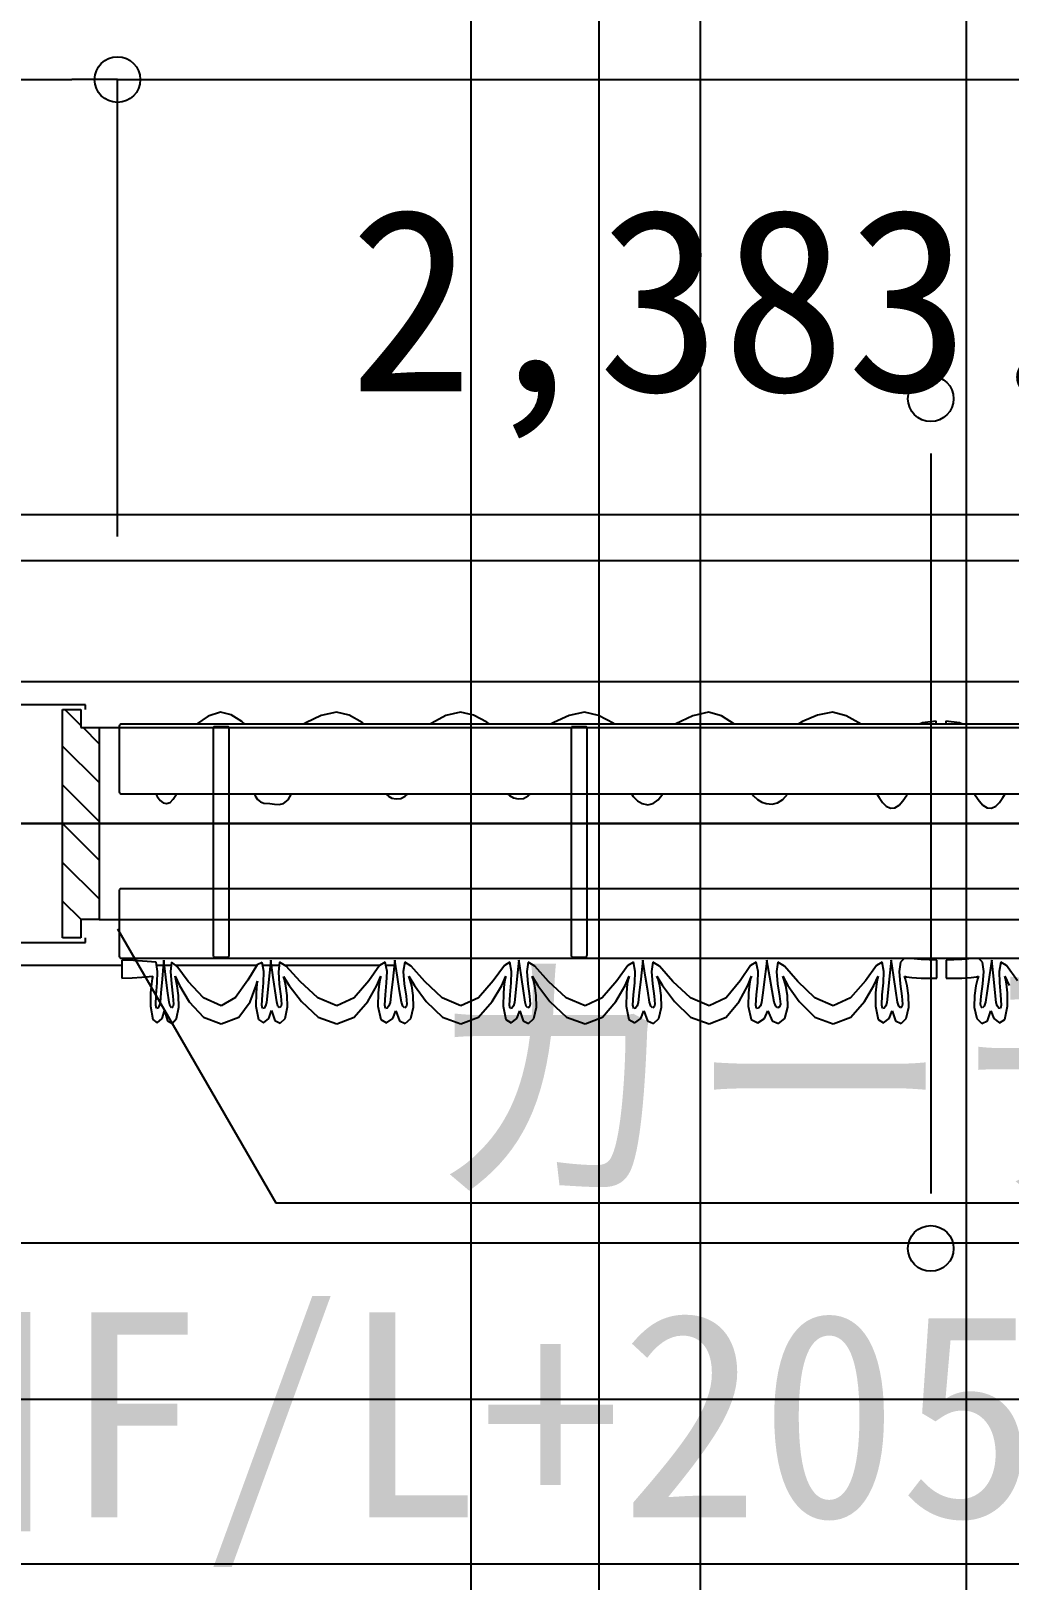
# Model space of a CAD drawing. Header units: metres. Extents: x 10861 to 26950, y 7268 to 22750.
# Drawn here: x 17852 to 18388, y 15141 to 15989 of the extents above; entities that cross this region are included whole.
import ezdxf

# ---------------------------------------------------------------- set-up
doc = ezdxf.new("R2010")
doc.units = ezdxf.units.M

msp = doc.modelspace()

# ---------------------------------------------------------------- linework, layer by layer
at = {"layer": 'GLID'}
for p, q in [((18093.26, 9325.01), (18093.26, 22205.01)), ((18163.36, 10010), (18163.36, 22205.01)), ((18218.78, 9325.01), (18218.78, 22205.01)), ((18364.28, 10010), (18364.28, 22205.01)), ((13514.73, 15698.97), (24358.08, 15698.97)), ((13514.73, 15555), (24358.08, 15555)), ((13953.36, 15325.54), (24358.08, 15325.54)), ((13801.7, 15240.08), (24358.08, 15240.08))]:
    msp.add_line(p, q, dxfattribs=at)
at = {"layer": 'WALL_NORMAL_1F'}
for p, q in [((17882.21, 15620.01), (16899.7, 15620)), ((17882.21, 15617.52), (17882.21, 15620.01)), ((17869.71, 15502.51), (17869.71, 15607.51)), ((16899.7, 15490), (17882.21, 15490.01)), ((17882.21, 15490.01), (17882.21, 15492.5))]:
    msp.add_line(p, q, dxfattribs=at)
at = {"layer": 'カタログ部品(室内装飾)_1F'}
for p, q in [((17956.1, 15615.98), (17949.4, 15613.82)), ((17961.85, 15614.48), (17956.1, 15615.98)), ((17967.66, 15610.82), (17961.85, 15614.48)), ((18011.2, 15614.18), (18002.8, 15610.18)), ((18019.47, 15615.98), (18011.2, 15614.18)), ((18026.46, 15614.33), (18019.47, 15615.98)), ((18033.56, 15610.3), (18026.46, 15614.33)), ((18079.4, 15614.09), (18071.69, 15609.97)), ((18087.36, 15615.98), (18079.4, 15614.09)), ((18094.45, 15614.4), (18087.36, 15615.98)), ((18101.77, 15610.57), (18094.45, 15614.4)), ((18146.93, 15614.22), (18138.42, 15610.39)), ((18155.25, 15615.98), (18146.93, 15614.22)), ((18162.83, 15614.15), (18155.25, 15615.98)), ((18171.21, 15609.71), (18162.83, 15614.15)), ((18214.5, 15614.02), (18205.27, 15609.68)), ((18223.14, 15615.98), (18214.5, 15614.02)), ((18230.18, 15614.03), (18223.14, 15615.98)), ((18237.32, 15609.35), (18230.18, 15614.03)), ((18282.83, 15614.4), (18274.58, 15610.88)), ((18291.03, 15615.98), (18282.83, 15614.4)), ((18298.49, 15614.06), (18291.03, 15615.98)), ((18306.61, 15609.35), (18298.49, 15614.06)), ((17900.65, 15608.3), (17900.58, 15607.62)), ((17900.58, 15607.62), (17900.58, 15573.08)), ((17900.84, 15608.85), (17900.65, 15608.3)), ((17901.12, 15609.22), (17900.84, 15608.85)), ((17901.45, 15609.35), (17901.12, 15609.22)), ((18797.21, 15609.35), (17901.45, 15609.35)), ((17949.4, 15613.82), (17942.98, 15609.35)), ((17952.13, 15607.47), (17952.1, 15607.15)), ((17952.1, 15607.15), (17952.1, 15482.98)), ((17952.22, 15607.74), (17952.13, 15607.47)), ((17952.36, 15607.92), (17952.22, 15607.74)), ((17952.52, 15607.98), (17952.36, 15607.92)), ((17960.12, 15607.98), (17952.52, 15607.98)), ((17960.43, 15607.96), (17960.12, 15607.98)), ((17960.54, 15607.9), (17960.43, 15607.96)), ((17960.68, 15607.69), (17960.54, 15607.9)), ((17960.77, 15607.37), (17960.68, 15607.69)), ((17960.8, 15607.01), (17960.77, 15607.37)), ((17960.8, 15482.96), (17960.8, 15607.01)), ((17969.31, 15609.35), (17967.66, 15610.82)), ((18002.8, 15610.18), (18001.58, 15609.35)), ((18034.74, 15609.35), (18033.56, 15610.3)), ((18071.69, 15609.97), (18070.88, 15609.35)), ((18103.45, 15609.35), (18101.77, 15610.57)), ((18138.42, 15610.39), (18136.73, 15609.35)), ((18147.97, 15607.47), (18147.94, 15607.15)), ((18147.94, 15607.15), (18147.94, 15482.98)), ((18148.07, 15607.74), (18147.97, 15607.47)), ((18148.2, 15607.92), (18148.07, 15607.74)), ((18148.36, 15607.98), (18148.2, 15607.92)), ((18156.22, 15607.98), (18148.36, 15607.98)), ((18156.38, 15607.92), (18156.22, 15607.98)), ((18156.51, 15607.74), (18156.38, 15607.92)), ((18156.61, 15607.47), (18156.51, 15607.74)), ((18156.64, 15607.15), (18156.61, 15607.47)), ((18156.64, 15482.98), (18156.64, 15607.15)), ((18171.71, 15609.35), (18171.21, 15609.71)), ((18205.27, 15609.68), (18204.77, 15609.35)), ((18274.58, 15610.88), (18272.15, 15609.35)), ((18340.14, 15610.18), (18338.5, 15609.35)), ((18347.7, 15610.98), (18340.14, 15610.18)), ((18347.7, 15609.35), (18347.7, 15610.98)), ((18352.92, 15610.98), (18352.92, 15609.35)), ((18360.48, 15610.18), (18352.92, 15610.98)), ((18362.11, 15609.35), (18360.48, 15610.18)), ((17900.58, 15573.08), (17900.65, 15572.41)), ((17900.65, 15572.41), (17900.84, 15571.86)), ((17900.84, 15571.86), (17901.12, 15571.49)), ((17901.12, 15571.49), (17901.45, 15571.35)), ((17901.45, 15571.35), (18797.21, 15571.35)), ((17920.68, 15571.35), (17921.44, 15569.78)), ((17921.44, 15569.78), (17922.97, 15567.68)), ((17922.97, 15567.68), (17924.67, 15566.41)), ((17924.67, 15566.41), (17926.57, 15565.98)), ((17926.57, 15565.98), (17928.49, 15566.62)), ((17928.49, 15566.62), (17930.15, 15568.3)), ((17930.15, 15568.3), (17931.71, 15570.56)), ((17931.71, 15570.56), (17932.22, 15571.35)), ((17974.48, 15571.35), (17975.01, 15570.21)), ((17975.01, 15570.21), (17976.38, 15568.19)), ((17976.38, 15568.19), (17978.05, 15566.83)), ((17978.05, 15566.83), (17979.72, 15566.25)), ((17979.72, 15566.25), (17983.15, 15565.98)), ((17983.15, 15565.98), (17985.67, 15565.6)), ((17985.67, 15565.6), (17988.13, 15565.42)), ((17988.13, 15565.42), (17990.56, 15566.02)), ((17990.56, 15566.02), (17993.03, 15567.99)), ((17993.03, 15567.99), (17994.88, 15571.35)), ((18046.57, 15571.35), (18048.05, 15570.04)), ((18048.05, 15570.04), (18049.89, 15568.98)), ((18049.89, 15568.98), (18052.17, 15568.48)), ((18052.17, 15568.48), (18054.74, 15568.75)), ((18054.74, 15568.75), (18057.12, 15569.93)), ((18057.12, 15569.93), (18058.67, 15571.35)), ((18113.09, 15571.35), (18114.13, 15570.31)), ((18114.13, 15570.31), (18116.43, 15569.03)), ((18116.43, 15569.03), (18118.93, 15568.48)), ((18118.93, 15568.48), (18121.82, 15568.8)), ((18121.82, 15568.8), (18124.47, 15570.25)), ((18124.47, 15570.25), (18125.62, 15571.35)), ((18180.96, 15571.35), (18181.96, 15569.88)), ((18181.96, 15569.88), (18184.24, 15567.49)), ((18184.24, 15567.49), (18186.83, 15565.98)), ((18186.83, 15565.98), (18189.92, 15565.35)), ((18189.92, 15565.35), (18192.82, 15565.96)), ((18192.82, 15565.96), (18195.59, 15567.95)), ((18195.59, 15567.95), (18198.18, 15571.35)), ((18247.01, 15571.35), (18247.8, 15570.26)), ((18247.8, 15570.26), (18249.97, 15568.18)), ((18249.97, 15568.18), (18252.25, 15566.8)), ((18252.25, 15566.8), (18254.72, 15565.98)), ((18254.72, 15565.98), (18257.89, 15565.67)), ((18257.89, 15565.67), (18260.88, 15566.39)), ((18260.88, 15566.39), (18263.76, 15568.27)), ((18263.76, 15568.27), (18266.51, 15571.35)), ((18315.22, 15571.35), (18316.54, 15569.2)), ((18316.54, 15569.2), (18318.38, 15566.53)), ((18318.38, 15566.53), (18320.35, 15564.51)), ((18320.35, 15564.51), (18322.61, 15563.48)), ((18322.61, 15563.48), (18325.1, 15563.69)), ((18325.1, 15563.69), (18327.36, 15565.09)), ((18327.36, 15565.09), (18329.48, 15567.43)), ((18329.48, 15567.43), (18331.58, 15570.49)), ((18331.58, 15570.49), (18332.07, 15571.35)), ((18368.55, 15571.35), (18369.04, 15570.49)), ((18369.04, 15570.49), (18371.13, 15567.43)), ((18371.13, 15567.43), (18373.26, 15565.09)), ((18373.26, 15565.09), (18375.51, 15563.69)), ((18375.51, 15563.69), (18378.01, 15563.48)), ((18378.01, 15563.48), (18380.26, 15564.51)), ((18380.26, 15564.51), (18382.24, 15566.53)), ((18382.24, 15566.53), (18384.07, 15569.2)), ((18384.07, 15569.2), (18385.39, 15571.35)), ((17900.65, 15518.3), (17900.58, 15517.62)), ((17900.58, 15517.62), (17900.58, 15483.08)), ((17900.84, 15518.85), (17900.65, 15518.3)), ((17901.12, 15519.22), (17900.84, 15518.85)), ((17901.45, 15519.35), (17901.12, 15519.22)), ((18797.21, 15519.35), (17901.45, 15519.35)), ((17900.58, 15483.08), (17900.65, 15482.41)), ((17900.65, 15482.41), (17900.84, 15481.86)), ((17900.84, 15481.86), (17901.12, 15481.49)), ((17901.12, 15481.49), (17901.45, 15481.35)), ((17901.45, 15481.35), (18797.21, 15481.35)), ((17902.06, 15480.35), (17902.06, 15470.35)), ((17908.54, 15480.01), (17902.06, 15480.35)), ((17920.91, 15479.19), (17908.54, 15480.01)), ((17921.69, 15474.11), (17920.91, 15479.19)), ((17925.05, 15480.35), (17924.75, 15476.81)), ((17926.23, 15470.9), (17925.05, 15480.35)), ((17929.35, 15479.26), (17928.74, 15474.05)), ((17932.25, 15477.05), (17929.35, 15479.26)), ((17952.1, 15482.98), (17952.13, 15482.59)), ((17952.13, 15482.59), (17952.22, 15482.27)), ((17952.22, 15482.27), (17952.35, 15482.06)), ((17952.35, 15482.06), (17952.53, 15481.98)), ((17952.53, 15481.98), (17960.37, 15481.98)), ((17960.37, 15481.98), (17960.54, 15482.06)), ((17960.54, 15482.06), (17960.68, 15482.27)), ((17960.68, 15482.27), (17960.77, 15482.59)), ((17960.77, 15482.59), (17960.8, 15482.96)), ((17978.95, 15479.08), (17976.06, 15477.76)), ((17979.82, 15474.03), (17978.95, 15479.08)), ((17983.6, 15480.22), (17982.6, 15469.79)), ((17984.92, 15470.85), (17983.6, 15480.22)), ((17988.43, 15479.14), (17987.74, 15473.97)), ((17992.07, 15476.94), (17988.43, 15479.14)), ((18046.22, 15479.19), (18043.14, 15477.28)), ((18047.2, 15474.11), (18046.22, 15479.19)), ((18051.44, 15480.35), (18051.06, 15476.81)), ((18052.92, 15470.9), (18051.44, 15480.35)), ((18056.86, 15479.26), (18056.09, 15474.05)), ((18060.49, 15477.05), (18056.86, 15479.26)), ((18114.47, 15479.19), (18111.39, 15477.28)), ((18115.38, 15474.11), (18114.47, 15479.19)), ((18119.34, 15480.35), (18118.99, 15476.81)), ((18119.8, 15477.2), (18119.34, 15480.35)), ((18124.39, 15479.26), (18123.67, 15474.05)), ((18128.04, 15477.05), (18124.39, 15479.26)), ((18147.94, 15482.98), (18147.97, 15482.59)), ((18147.97, 15482.59), (18148.07, 15482.27)), ((18148.07, 15482.27), (18148.2, 15482.06)), ((18148.2, 15482.06), (18148.37, 15481.98)), ((18148.37, 15481.98), (18156.21, 15481.98)), ((18156.21, 15481.98), (18156.38, 15482.06)), ((18156.38, 15482.06), (18156.52, 15482.27)), ((18156.52, 15482.27), (18156.61, 15482.59)), ((18156.61, 15482.59), (18156.64, 15482.98)), ((18182.01, 15479.19), (18178.93, 15477.28)), ((18182.98, 15474.11), (18182.01, 15479.19)), ((18187.2, 15480.35), (18186.83, 15476.81)), ((18188.68, 15470.9), (18187.2, 15480.35)), ((18192.6, 15479.26), (18191.83, 15474.05)), ((18196.24, 15477.05), (18192.6, 15479.26)), ((18249.2, 15479.19), (18246.14, 15477.28)), ((18250.3, 15474.11), (18249.2, 15479.19)), ((18255.04, 15480.35), (18254.62, 15476.81)), ((18256.7, 15470.9), (18255.04, 15480.35)), ((18261.1, 15479.26), (18260.24, 15474.05)), ((18264.73, 15477.05), (18261.1, 15479.26)), ((18318.14, 15479.19), (18315.06, 15477.28)), ((18319.06, 15474.11), (18318.14, 15479.19)), ((18323.05, 15480.35), (18322.69, 15476.81)), ((18323.51, 15477.2), (18323.05, 15480.35)), ((18328.14, 15479.26), (18327.42, 15474.05)), ((18330.03, 15480.95), (18328.14, 15479.26)), ((18333.63, 15481.16), (18330.03, 15480.95)), ((18339.46, 15480.69), (18333.63, 15481.16)), ((18347.97, 15480.35), (18339.46, 15480.69)), ((18347.97, 15470.35), (18347.97, 15480.35)), ((18361.71, 15480.69), (18353.2, 15480.35)), ((18353.2, 15480.35), (18353.2, 15470.35)), ((18367.53, 15481.16), (18361.71, 15480.69)), ((18371.14, 15480.95), (18367.53, 15481.16)), ((18373.03, 15479.26), (18371.14, 15480.95)), ((18373.75, 15474.05), (18373.03, 15479.26)), ((18378.12, 15480.35), (18377.66, 15477.2)), ((18378.47, 15476.81), (18378.12, 15480.35)), ((18383.02, 15479.19), (18382.11, 15474.11)), ((18386.11, 15477.28), (18383.02, 15479.19)), ((17902.06, 15470.35), (17907.73, 15470.52)), ((17907.73, 15470.52), (17913.01, 15470.89)), ((17913.01, 15470.89), (17917.07, 15471.29)), ((17917.07, 15471.29), (17919.03, 15471.51)), ((17918.72, 15470.25), (17918.25, 15467.3)), ((17919.03, 15471.51), (17918.72, 15470.25)), ((17921.5, 15467.82), (17921.69, 15474.11)), ((17924.16, 15469.84), (17923.5, 15462.31)), ((17924.75, 15476.81), (17924.16, 15469.84)), ((17927.15, 15463.58), (17926.23, 15470.9)), ((17928.74, 15474.05), (17929.19, 15467.23)), ((17931.19, 15471.45), (17933.6, 15466.43)), ((17931.65, 15469.81), (17931.19, 15471.45)), ((17932.43, 15466.2), (17931.65, 15469.81)), ((17938.35, 15468.66), (17932.25, 15477.05)), ((17976.06, 15477.76), (17971.06, 15469.34)), ((17979.61, 15467.79), (17979.82, 15474.03)), ((17982.6, 15469.79), (17981.85, 15462.31)), ((17985.96, 15463.57), (17984.92, 15470.85)), ((17987.74, 15473.97), (17988.25, 15467.2)), ((17991.02, 15469.77), (17990.5, 15471.39)), ((17990.5, 15471.39), (17993.66, 15466.42)), ((17999.63, 15468.59), (17992.07, 15476.94)), ((18043.14, 15477.28), (18037.23, 15468.88)), ((18041.66, 15466.46), (18043.84, 15471.51)), ((18043.46, 15470.27), (18042.87, 15467.32)), ((18043.84, 15471.51), (18043.46, 15470.27)), ((18046.96, 15467.82), (18047.2, 15474.11)), ((18050.31, 15469.84), (18049.48, 15462.31)), ((18051.06, 15476.81), (18050.31, 15469.84)), ((18054.08, 15463.58), (18052.92, 15470.9)), ((18056.09, 15474.05), (18056.65, 15467.23)), ((18059.75, 15469.83), (18059.17, 15471.45)), ((18059.17, 15471.45), (18062.19, 15466.46)), ((18060.73, 15466.21), (18059.75, 15469.83)), ((18067.86, 15468.66), (18060.49, 15477.05)), ((18111.39, 15477.28), (18105.35, 15468.88)), ((18109.97, 15466.47), (18112.26, 15471.51)), ((18111.9, 15470.26), (18111.35, 15467.31)), ((18112.26, 15471.51), (18111.9, 15470.26)), ((18115.16, 15467.82), (18115.38, 15474.11)), ((18118.29, 15469.84), (18117.51, 15462.31)), ((18118.99, 15476.81), (18118.29, 15469.84)), ((18120.72, 15470.9), (18119.8, 15477.2)), ((18121.8, 15463.58), (18120.72, 15470.9)), ((18123.67, 15474.05), (18124.2, 15467.23)), ((18127.1, 15469.82), (18126.55, 15471.45)), ((18126.55, 15471.45), (18129.67, 15466.47)), ((18128.01, 15466.21), (18127.1, 15469.82)), ((18135.53, 15468.66), (18128.04, 15477.05)), ((18178.93, 15477.28), (18173.02, 15468.88)), ((18177.46, 15466.46), (18179.65, 15471.51)), ((18179.27, 15470.27), (18178.68, 15467.32)), ((18179.65, 15471.51), (18179.27, 15470.27)), ((18182.75, 15467.82), (18182.98, 15474.11)), ((18186.08, 15469.84), (18185.25, 15462.31)), ((18186.83, 15476.81), (18186.08, 15469.84)), ((18189.84, 15463.58), (18188.68, 15470.9)), ((18191.83, 15474.05), (18192.4, 15467.23)), ((18195.48, 15469.83), (18194.91, 15471.45)), ((18194.91, 15471.45), (18197.94, 15466.46)), ((18196.46, 15466.21), (18195.48, 15469.83)), ((18203.62, 15468.66), (18196.24, 15477.05)), ((18246.14, 15477.28), (18240.48, 15468.88)), ((18244.55, 15466.45), (18246.55, 15471.51)), ((18246.13, 15470.28), (18245.47, 15467.33)), ((18246.55, 15471.51), (18246.13, 15470.28)), ((18250.03, 15467.82), (18250.3, 15474.11)), ((18253.78, 15469.84), (18252.85, 15462.31)), ((18254.62, 15476.81), (18253.78, 15469.84)), ((18257.99, 15463.58), (18256.7, 15470.9)), ((18260.24, 15474.05), (18260.87, 15467.23)), ((18263.69, 15471.45), (18266.55, 15466.45)), ((18264.33, 15469.84), (18263.69, 15471.45)), ((18265.43, 15466.22), (18264.33, 15469.84)), ((18271.89, 15468.66), (18264.73, 15477.05)), ((18315.06, 15477.28), (18309.02, 15468.88)), ((18313.63, 15466.47), (18315.91, 15471.51)), ((18315.55, 15470.27), (18315, 15467.32)), ((18315.91, 15471.51), (18315.55, 15470.27)), ((18318.84, 15467.82), (18319.06, 15474.11)), ((18321.99, 15469.84), (18321.21, 15462.31)), ((18322.69, 15476.81), (18321.99, 15469.84)), ((18324.44, 15470.9), (18323.51, 15477.2)), ((18325.53, 15463.58), (18324.44, 15470.9)), ((18327.42, 15474.05), (18327.95, 15467.23)), ((18330.87, 15469.82), (18330.32, 15471.45)), ((18330.32, 15471.45), (18331.51, 15471.17)), ((18331.79, 15466.21), (18330.87, 15469.82)), ((18331.51, 15471.17), (18334.3, 15470.81)), ((18334.3, 15470.81), (18339.52, 15470.49)), ((18339.52, 15470.49), (18347.97, 15470.35)), ((18353.2, 15470.35), (18361.65, 15470.49)), ((18361.65, 15470.49), (18366.86, 15470.81)), ((18366.86, 15470.81), (18369.66, 15471.17)), ((18370.3, 15469.82), (18369.38, 15466.21)), ((18369.66, 15471.17), (18370.85, 15471.45)), ((18370.85, 15471.45), (18370.3, 15469.82)), ((18373.22, 15467.23), (18373.75, 15474.05)), ((18376.72, 15470.9), (18375.63, 15463.58)), ((18377.66, 15477.2), (18376.72, 15470.9)), ((18379.18, 15469.84), (18378.47, 15476.81)), ((18379.96, 15462.31), (18379.18, 15469.84)), ((18382.11, 15474.11), (18382.33, 15467.82)), ((18385.28, 15471.47), (18387.54, 15466.47)), ((18385.62, 15470.27), (18385.28, 15471.47)), ((18386.17, 15467.32), (18385.62, 15470.27)), ((18392.15, 15468.88), (18386.11, 15477.28)), ((17917.86, 15462.35), (17917.77, 15455.08)), ((17918.25, 15467.3), (17917.86, 15462.35)), ((17920.7, 15455.63), (17920.96, 15461.33)), ((17920.96, 15461.33), (17921.5, 15467.82)), ((17923.5, 15462.31), (17923, 15457.06)), ((17927.94, 15457.36), (17927.15, 15463.58)), ((17929.19, 15467.23), (17929.95, 15460.63)), ((17933.09, 15461), (17932.43, 15466.2)), ((17933.6, 15466.43), (17938.98, 15457.56)), ((17946.7, 15459.6), (17938.35, 15468.66)), ((17971.06, 15469.34), (17964.36, 15459.86)), ((17972.38, 15457.47), (17975.68, 15466.32)), ((17975.52, 15462.36), (17975.41, 15455.13)), ((17975.96, 15467.28), (17975.52, 15462.36)), ((17975.68, 15466.32), (17976.24, 15468.81)), ((17976.24, 15468.81), (17975.96, 15467.28)), ((17978.71, 15455.68), (17979.01, 15461.34)), ((17979.01, 15461.34), (17979.61, 15467.79)), ((17981.85, 15462.31), (17981.3, 15457.1)), ((17986.85, 15457.4), (17985.96, 15463.57)), ((17988.25, 15467.2), (17989.11, 15460.65)), ((17991.89, 15466.18), (17991.02, 15469.77)), ((17992.63, 15461.02), (17991.89, 15466.18)), ((17993.66, 15466.42), (18000.42, 15457.57)), ((18009.42, 15459.57), (17999.63, 15468.59)), ((18037.23, 15468.88), (18029.2, 15459.68)), ((18036.68, 15457.58), (18041.66, 15466.46)), ((18042.37, 15462.36), (18042.25, 15455.08)), ((18042.87, 15467.32), (18042.37, 15462.36)), ((18045.96, 15455.63), (18046.29, 15461.33)), ((18046.29, 15461.33), (18046.96, 15467.82)), ((18049.48, 15462.31), (18048.85, 15457.06)), ((18055.08, 15457.36), (18054.08, 15463.58)), ((18056.65, 15467.23), (18057.62, 15460.63)), ((18061.57, 15461), (18060.73, 15466.21)), ((18062.19, 15466.46), (18068.69, 15457.59)), ((18077.42, 15459.6), (18067.86, 15468.66)), ((18105.35, 15468.88), (18097.17, 15459.68)), ((18104.81, 15457.58), (18109.97, 15466.47)), ((18110.88, 15462.35), (18110.77, 15455.08)), ((18111.35, 15467.31), (18110.88, 15462.35)), ((18114.23, 15455.63), (18114.53, 15461.33)), ((18114.53, 15461.33), (18115.16, 15467.82)), ((18117.51, 15462.31), (18116.93, 15457.06)), ((18122.73, 15457.36), (18121.8, 15463.58)), ((18124.2, 15467.23), (18125.1, 15460.63)), ((18128.79, 15461), (18128.01, 15466.21)), ((18129.67, 15466.47), (18136.34, 15457.6)), ((18145.24, 15459.6), (18135.53, 15468.66)), ((18173.02, 15468.88), (18164.99, 15459.68)), ((18172.47, 15457.58), (18177.46, 15466.46)), ((18178.18, 15462.36), (18178.06, 15455.08)), ((18178.68, 15467.32), (18178.18, 15462.36)), ((18181.75, 15455.63), (18182.08, 15461.33)), ((18182.08, 15461.33), (18182.75, 15467.82)), ((18185.25, 15462.31), (18184.63, 15457.08)), ((18190.83, 15457.36), (18189.84, 15463.58)), ((18192.4, 15467.23), (18193.36, 15460.63)), ((18197.29, 15461), (18196.46, 15466.21)), ((18197.94, 15466.46), (18204.45, 15457.59)), ((18213.2, 15459.6), (18203.62, 15468.66)), ((18240.48, 15468.88), (18232.74, 15459.68)), ((18239.89, 15457.57), (18244.55, 15466.45)), ((18244.9, 15462.36), (18244.77, 15455.08)), ((18245.47, 15467.33), (18244.9, 15462.36)), ((18248.91, 15455.63), (18249.28, 15461.33)), ((18249.28, 15461.33), (18250.03, 15467.82)), ((18252.85, 15462.31), (18252.15, 15457.06)), ((18259.11, 15457.36), (18257.99, 15463.58)), ((18260.87, 15467.23), (18261.95, 15460.63)), ((18266.36, 15461.01), (18265.43, 15466.22)), ((18266.55, 15466.45), (18272.76, 15457.58)), ((18281.21, 15459.6), (18271.89, 15468.66)), ((18309.02, 15468.88), (18300.84, 15459.68)), ((18308.48, 15457.58), (18313.63, 15466.47)), ((18314.52, 15462.35), (18314.42, 15455.08)), ((18315, 15467.32), (18314.52, 15462.35)), ((18317.9, 15455.63), (18318.21, 15461.33)), ((18318.21, 15461.33), (18318.84, 15467.82)), ((18321.21, 15462.31), (18320.62, 15457.06)), ((18326.47, 15457.36), (18325.53, 15463.58)), ((18327.95, 15467.23), (18328.86, 15460.63)), ((18332.57, 15461), (18331.79, 15466.21)), ((18369.38, 15466.21), (18368.6, 15461)), ((18372.31, 15460.63), (18373.22, 15467.23)), ((18375.63, 15463.58), (18374.7, 15457.36)), ((18380.55, 15457.06), (18379.96, 15462.31)), ((18382.33, 15467.82), (18382.96, 15461.33)), ((18382.96, 15461.33), (18383.27, 15455.63)), ((18386.64, 15462.35), (18386.17, 15467.32)), ((18386.75, 15455.08), (18386.64, 15462.35)), ((17917.77, 15455.08), (17918.98, 15447.75)), ((17921.05, 15453.82), (17920.7, 15455.63)), ((17921.78, 15453.93), (17921.05, 15453.82)), ((17922.54, 15455.24), (17921.78, 15453.93)), ((17923, 15457.06), (17922.54, 15455.24)), ((17928.52, 15455.01), (17927.94, 15457.36)), ((17929.28, 15454.22), (17928.52, 15455.01)), ((17929.95, 15454.69), (17929.28, 15454.22)), ((17929.95, 15460.63), (17930.28, 15456.11)), ((17930.28, 15456.11), (17929.95, 15454.69)), ((17931.96, 15448.28), (17933.19, 15454.59)), ((17933.19, 15454.59), (17933.09, 15461)), ((17938.98, 15457.56), (17946.76, 15449.12)), ((17956.38, 15455.35), (17946.7, 15459.6)), ((17964.36, 15459.86), (17956.38, 15455.35)), ((17966.19, 15449.08), (17972.38, 15457.47)), ((17975.41, 15455.13), (17976.78, 15447.85)), ((17979.11, 15453.88), (17978.71, 15455.68)), ((17979.92, 15453.99), (17979.11, 15453.88)), ((17980.78, 15455.3), (17979.92, 15453.99)), ((17981.3, 15457.1), (17980.78, 15455.3)), ((17987.5, 15455.07), (17986.85, 15457.4)), ((17988.35, 15454.28), (17987.5, 15455.07)), ((17989.11, 15454.74), (17988.35, 15454.28)), ((17989.11, 15460.65), (17989.48, 15456.16)), ((17989.48, 15456.16), (17989.11, 15454.74)), ((17991.37, 15448.39), (17992.75, 15454.65)), ((17992.75, 15454.65), (17992.63, 15461.02)), ((18000.42, 15457.57), (18009.53, 15449.12)), ((18019.74, 15455.35), (18009.42, 15459.57)), ((18029.2, 15459.68), (18019.74, 15455.35)), ((18029.25, 15449.12), (18036.68, 15457.58)), ((18042.25, 15455.08), (18043.79, 15447.75)), ((18046.4, 15453.82), (18045.96, 15455.63)), ((18047.31, 15453.93), (18046.4, 15453.82)), ((18048.27, 15455.24), (18047.31, 15453.93)), ((18048.85, 15457.06), (18048.27, 15455.24)), ((18055.81, 15455.01), (18055.08, 15457.36)), ((18056.77, 15454.22), (18055.81, 15455.01)), ((18057.61, 15454.69), (18056.77, 15454.22)), ((18058.04, 15456.11), (18057.61, 15454.69)), ((18057.62, 15460.63), (18058.04, 15456.11)), ((18060.15, 15448.28), (18061.7, 15454.59)), ((18061.7, 15454.59), (18061.57, 15461)), ((18068.69, 15457.59), (18077.54, 15449.13)), ((18087.63, 15455.35), (18077.42, 15459.6)), ((18097.17, 15459.68), (18087.63, 15455.35)), ((18097.22, 15449.12), (18104.81, 15457.58)), ((18110.77, 15455.08), (18112.2, 15447.75)), ((18114.64, 15453.82), (18114.23, 15455.63)), ((18115.49, 15453.93), (18114.64, 15453.82)), ((18116.39, 15455.24), (18115.49, 15453.93)), ((18116.93, 15457.06), (18116.39, 15455.24)), ((18123.42, 15455.01), (18122.73, 15457.36)), ((18124.31, 15454.22), (18123.42, 15455.01)), ((18125.1, 15454.69), (18124.31, 15454.22)), ((18125.1, 15460.63), (18125.49, 15456.11)), ((18125.49, 15456.11), (18125.1, 15454.69)), ((18127.46, 15448.28), (18128.91, 15454.59)), ((18128.91, 15454.59), (18128.79, 15461)), ((18136.34, 15457.6), (18145.36, 15449.13)), ((18155.53, 15455.35), (18145.24, 15459.6)), ((18164.99, 15459.68), (18155.53, 15455.35)), ((18165.04, 15449.12), (18172.47, 15457.58)), ((18178.06, 15455.08), (18179.59, 15447.75)), ((18182.19, 15453.82), (18181.75, 15455.63)), ((18183.1, 15453.93), (18182.19, 15453.82)), ((18184.05, 15455.24), (18183.1, 15453.93)), ((18184.63, 15457.08), (18184.05, 15455.24)), ((18191.56, 15455.01), (18190.83, 15457.36)), ((18192.51, 15454.22), (18191.56, 15455.01)), ((18193.35, 15454.69), (18192.51, 15454.22)), ((18193.78, 15456.11), (18193.35, 15454.69)), ((18193.36, 15460.63), (18193.78, 15456.11)), ((18195.88, 15448.28), (18197.43, 15454.59)), ((18197.43, 15454.59), (18197.29, 15461)), ((18204.45, 15457.59), (18213.32, 15449.13)), ((18223.42, 15455.35), (18213.2, 15459.6)), ((18232.74, 15459.68), (18223.42, 15455.35)), ((18232.79, 15449.12), (18239.89, 15457.57)), ((18244.77, 15455.08), (18246.48, 15447.75)), ((18249.4, 15453.82), (18248.91, 15455.63)), ((18250.43, 15453.93), (18249.4, 15453.82)), ((18251.5, 15455.24), (18250.43, 15453.93)), ((18252.15, 15457.06), (18251.5, 15455.24)), ((18259.93, 15455.01), (18259.11, 15457.36)), ((18261, 15454.22), (18259.93, 15455.01)), ((18261.94, 15454.69), (18261, 15454.22)), ((18262.42, 15456.11), (18261.94, 15454.69)), ((18261.95, 15460.63), (18262.42, 15456.11)), ((18264.78, 15448.28), (18266.52, 15454.59)), ((18266.52, 15454.59), (18266.36, 15461.01)), ((18272.76, 15457.58), (18281.34, 15449.12)), ((18291.31, 15455.35), (18281.21, 15459.6)), ((18300.84, 15459.68), (18291.31, 15455.35)), ((18300.89, 15449.12), (18308.48, 15457.58)), ((18314.42, 15455.08), (18315.86, 15447.75)), ((18318.31, 15453.82), (18317.9, 15455.63)), ((18319.17, 15453.93), (18318.31, 15453.82)), ((18320.07, 15455.24), (18319.17, 15453.93)), ((18320.62, 15457.06), (18320.07, 15455.24)), ((18327.16, 15455.01), (18326.47, 15457.36)), ((18328.06, 15454.22), (18327.16, 15455.01)), ((18328.85, 15454.69), (18328.06, 15454.22)), ((18329.25, 15456.11), (18328.85, 15454.69)), ((18328.86, 15460.63), (18329.25, 15456.11)), ((18331.24, 15448.28), (18332.7, 15454.59)), ((18332.7, 15454.59), (18332.57, 15461)), ((18368.6, 15461), (18368.47, 15454.59)), ((18368.47, 15454.59), (18369.93, 15448.28)), ((18371.92, 15456.11), (18372.31, 15460.63)), ((18372.31, 15454.69), (18371.92, 15456.11)), ((18373.11, 15454.22), (18372.31, 15454.69)), ((18374.01, 15455.01), (18373.11, 15454.22)), ((18374.7, 15457.36), (18374.01, 15455.01)), ((18381.09, 15455.24), (18380.55, 15457.06)), ((18382, 15453.93), (18381.09, 15455.24)), ((18382.86, 15453.82), (18382, 15453.93)), ((18383.27, 15455.63), (18382.86, 15453.82)), ((18385.31, 15447.75), (18386.75, 15455.08)), ((17918.98, 15447.75), (17921.51, 15445.9)), ((17921.51, 15445.9), (17924.16, 15448.29)), ((17924.16, 15448.29), (17925.46, 15452.61)), ((17925.46, 15452.61), (17927.05, 15447.11)), ((17927.05, 15447.11), (17929.6, 15445.61)), ((17929.6, 15445.61), (17931.96, 15448.28)), ((17946.76, 15449.12), (17956.38, 15445.35)), ((17956.38, 15445.35), (17966.19, 15449.08)), ((17976.78, 15447.85), (17979.62, 15446.02)), ((17979.62, 15446.02), (17982.6, 15448.39)), ((17982.6, 15448.39), (17984.06, 15452.68)), ((17984.06, 15452.68), (17985.85, 15447.23)), ((17985.85, 15447.23), (17988.72, 15445.73)), ((17988.72, 15445.73), (17991.37, 15448.39)), ((18009.53, 15449.12), (18019.74, 15445.35)), ((18019.74, 15445.35), (18029.25, 15449.12)), ((18043.79, 15447.75), (18046.97, 15445.9)), ((18046.97, 15445.9), (18050.32, 15448.29)), ((18050.32, 15448.29), (18051.95, 15452.61)), ((18051.95, 15452.61), (18053.96, 15447.11)), ((18053.96, 15447.11), (18057.18, 15445.61)), ((18057.18, 15445.61), (18060.15, 15448.28)), ((18077.54, 15449.13), (18087.63, 15445.35)), ((18087.63, 15445.35), (18097.22, 15449.12)), ((18112.2, 15447.75), (18115.17, 15445.9)), ((18115.17, 15445.9), (18118.29, 15448.29)), ((18118.29, 15448.29), (18119.82, 15452.61)), ((18119.82, 15452.61), (18121.69, 15447.11)), ((18121.69, 15447.11), (18124.69, 15445.61)), ((18124.69, 15445.61), (18127.46, 15448.28)), ((18145.36, 15449.13), (18155.53, 15445.35)), ((18155.53, 15445.35), (18165.04, 15449.12)), ((18179.59, 15447.75), (18182.76, 15445.9)), ((18182.76, 15445.9), (18186.09, 15448.29)), ((18186.09, 15448.29), (18187.71, 15452.61)), ((18187.71, 15452.61), (18189.72, 15447.11)), ((18189.72, 15447.11), (18192.92, 15445.61)), ((18192.92, 15445.61), (18195.88, 15448.28)), ((18213.32, 15449.13), (18223.42, 15445.35)), ((18223.42, 15445.35), (18232.79, 15449.12)), ((18246.48, 15447.75), (18250.04, 15445.9)), ((18250.04, 15445.9), (18253.78, 15448.29)), ((18253.78, 15448.29), (18255.61, 15452.61)), ((18255.61, 15452.61), (18257.86, 15447.11)), ((18257.86, 15447.11), (18261.46, 15445.61)), ((18261.46, 15445.61), (18264.78, 15448.28)), ((18281.34, 15449.12), (18291.31, 15445.35)), ((18291.31, 15445.35), (18300.89, 15449.12)), ((18315.86, 15447.75), (18318.85, 15445.9)), ((18318.85, 15445.9), (18322, 15448.29)), ((18322, 15448.29), (18323.53, 15452.61)), ((18323.53, 15452.61), (18325.42, 15447.11)), ((18325.42, 15447.11), (18328.44, 15445.61)), ((18328.44, 15445.61), (18331.24, 15448.28)), ((18369.93, 15448.28), (18372.72, 15445.61)), ((18372.72, 15445.61), (18375.75, 15447.11)), ((18375.75, 15447.11), (18377.64, 15452.61)), ((18377.64, 15452.61), (18379.17, 15448.29)), ((18379.17, 15448.29), (18382.32, 15445.9)), ((18382.32, 15445.9), (18385.31, 15447.75))]:
    msp.add_line(p, q, dxfattribs=at)
at = {"layer": 'データ 001_1F'}
for p, q in [((16924.7, 15962.15), (17874.7, 15962.15)), ((17899.7, 15962.15), (17874.7, 15962.15)), ((17899.7, 15712.15), (17899.7, 15962.15)), ((17899.7, 15962.15), (17899.7, 15962.15)), ((17899.7, 15712.15), (17899.7, 15962.15)), ((17899.7, 15962.15), (17924.7, 15962.15)), ((17924.7, 15962.15), (18784.7, 15962.15)), ((16859.7, 15724.09), (19193.06, 15724.09)), ((17899.7, 15712.15), (17899.7, 15712.15)), ((17899.7, 15712.15), (17899.7, 15712.15)), ((26390, 15555), (11602.5, 15555)), ((17899.71, 15497.5), (17986.31, 15347.5)), ((17986.31, 15347.5), (18723.11, 15347.5)), ((17118.14, 15150), (18934.62, 15150))]:
    msp.add_line(p, q, dxfattribs=at)
msp.add_circle((17899.7, 15962.15), 12.5, dxfattribs=at)
msp.add_circle((17899.7, 15962.15), 12.5, dxfattribs=at)
at = {"layer": '建具(木製戸)_1F'}
for p, q in [((18344.71, 15757.51), (18344.71, 15352.51)), ((17869.71, 15607.51), (17869.71, 15617.51)), ((17869.71, 15617.51), (17879.71, 15617.51)), ((17879.71, 15608.64), (17870.85, 15617.51)), ((17879.71, 15617.51), (17879.71, 15607.51)), ((17869.71, 15502.51), (17869.71, 15607.51)), ((17879.71, 15607.51), (17889.71, 15607.51)), ((17889.71, 15598.64), (17880.85, 15607.51)), ((17889.71, 15607.51), (17889.71, 15502.51)), ((17889.71, 15607.51), (18799.71, 15607.51)), ((17889.71, 15577.43), (17869.71, 15597.43)), ((17889.71, 15556.22), (17869.71, 15576.22)), ((17889.71, 15535.01), (17869.71, 15555)), ((17889.71, 15513.79), (17869.71, 15533.79)), ((17879.79, 15502.51), (17869.71, 15512.58)), ((17869.71, 15492.51), (17869.71, 15502.51)), ((17889.71, 15502.51), (17879.71, 15502.51)), ((17879.71, 15502.51), (17879.71, 15492.51)), ((17889.71, 15502.51), (18799.71, 15502.51)), ((17879.71, 15492.51), (17869.71, 15492.51))]:
    msp.add_line(p, q, dxfattribs=at)
for centre in [(18344.71, 15787.51), (18344.71, 15322.51)]:
    msp.add_circle(centre, 12.5, dxfattribs=at)
at = {"layer": '水平面_1F'}
for p, q in [((19172.7, 15632.5), (17233.44, 15632.5)), ((17233.44, 15477.5), (17902.06, 15477.5)), ((17921.17, 15477.5), (17924.81, 15477.5)), ((17925.4, 15477.5), (17929.14, 15477.5)), ((17931.65, 15477.5), (17975.91, 15477.5)), ((17979.22, 15477.5), (17983.34, 15477.5)), ((17983.98, 15477.5), (17988.21, 15477.5)), ((17991.14, 15477.5), (18043.5, 15477.5)), ((18046.54, 15477.5), (18051.13, 15477.5)), ((18051.88, 15477.5), (18052, 15477.5))]:
    msp.add_line(p, q, dxfattribs=at)

# ---------------------------------------------------------------- texts
at = {"layer": 'データ 001_1F'}
msp.add_text('2,383.36', height=100, dxfattribs=at).set_placement((18026.38, 15791.59))
for s, rotation, p in [('カーテン', 0, (18065.69, 15358.21)), ('欄間：開口F/L+2050～天井まで', -0.00003, (17142.05, 15175.47))]:
    msp.add_text(s, height=112, rotation=rotation, dxfattribs=at).set_placement(p)

doc.saveas('drawing.dxf')
